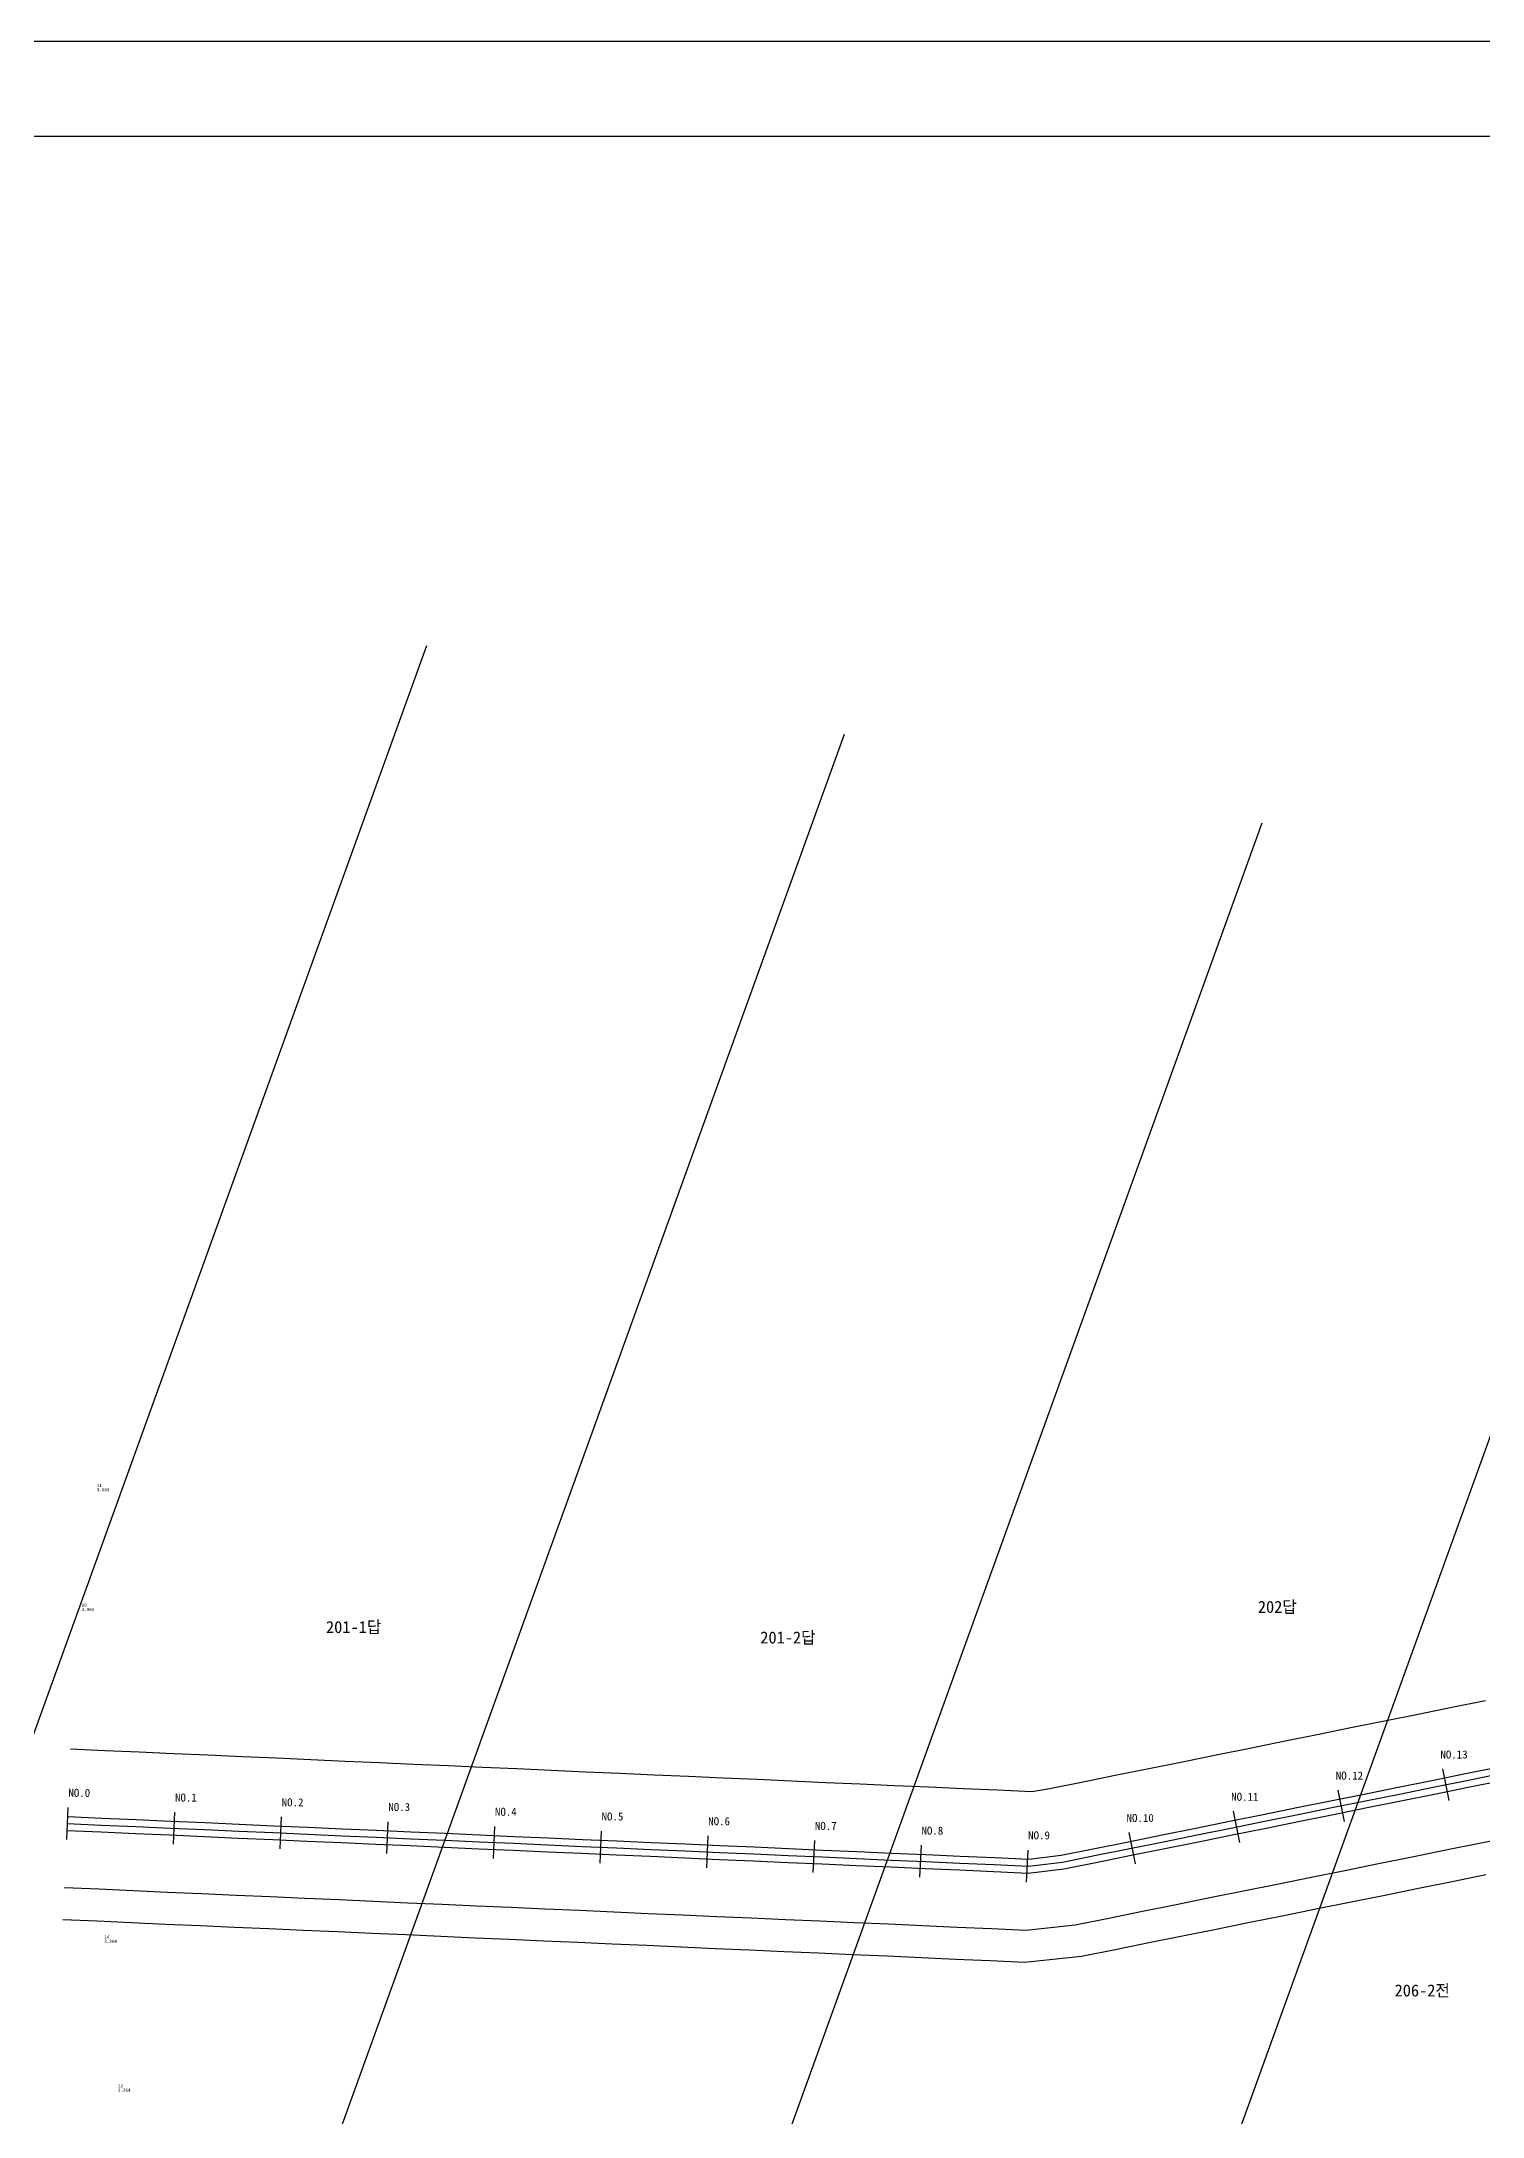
# Model space of a CAD drawing. Header units: millimetres. Extents: x 4840 to 5681, y 7740 to 8334.
# Drawn here: x 4995.2 to 5265.2, y 7945.1 to 8334 of the extents above; entities that cross this region are included whole.
import ezdxf

# ---------------------------------------------------------------- set-up
doc = ezdxf.new("R2010")
doc.units = ezdxf.units.MM
for name, color, linetype in [('CL', 1, 'Continuous'), ('FORM', 7, 'Continuous'), ('PointElev', 7, 'Continuous'), ('PointNum', 7, 'Continuous'), ('도로', 8, 'Continuous'), ('수로', 5, 'Continuous'), ('지번', 3, 'Continuous'), ('측점', 2, 'Continuous')]:
    doc.layers.add(name, color=color, linetype=linetype)

msp = doc.modelspace()

# ---------------------------------------------------------------- linework, layer by layer
at = {"layer": 'CL'}
msp.add_lwpolyline([(5000, 8000), (5006.43, 7999.71), (5012.87, 7999.43), (5019.3, 7999.14), (5025.73, 7998.86), (5032.17, 7998.57), (5038.6, 7998.29), (5045.03, 7998), (5051.46, 7997.72), (5057.9, 7997.43), (5064.33, 7997.15), (5070.76, 7996.86), (5077.2, 7996.58), (5083.63, 7996.29), (5090.06, 7996.01), (5096.5, 7995.72), (5102.93, 7995.44), (5109.36, 7995.15), (5115.8, 7994.87), (5122.23, 7994.58), (5128.66, 7994.3), (5135.09, 7994.01), (5141.53, 7993.73), (5147.96, 7993.44), (5154.39, 7993.16), (5160.83, 7992.87), (5167.26, 7992.59), (5173.69, 7992.3), (5180.13, 7992.02), (5186.48, 7992.76), (5192.79, 7994.04), (5199.1, 7995.32), (5205.41, 7996.59), (5211.73, 7997.87), (5218.04, 7999.14), (5224.35, 8000.42), (5230.66, 8001.7), (5236.97, 8002.97), (5243.28, 8004.25), (5249.6, 8005.52), (5255.91, 8006.8), (5262.22, 8008.08), (5268.53, 8009.35)], dxfattribs=at)
at = {"layer": 'FORM'}
for points in [[(4840, 7740), (5681, 7740), (5681, 8334), (4840, 8334)], [(4856.82, 7757.82), (5664.18, 7757.82), (5664.18, 8316.18), (4856.82, 8316.18)]]:
    msp.add_lwpolyline(points, close=True, dxfattribs=at)
at = {"layer": '도로'}
for points in [[(5000.62, 8013.99), (5007.05, 8013.7), (5013.49, 8013.42), (5019.92, 8013.13), (5026.35, 8012.85), (5032.79, 8012.56), (5039.22, 8012.28), (5045.65, 8011.99), (5052.08, 8011.71), (5058.52, 8011.42), (5064.95, 8011.14), (5071.38, 8010.85), (5077.82, 8010.56), (5084.25, 8010.28), (5090.68, 8009.99), (5097.12, 8009.71), (5103.55, 8009.42), (5109.98, 8009.14), (5116.41, 8008.85), (5122.85, 8008.57), (5129.28, 8008.28), (5135.71, 8008), (5142.15, 8007.71), (5148.58, 8007.43), (5155.01, 8007.14), (5161.45, 8006.86), (5167.88, 8006.57), (5174.31, 8006.29), (5180.75, 8006), (5183.7, 8006.49), (5190.02, 8007.76), (5196.33, 8009.04), (5202.64, 8010.31), (5208.95, 8011.59), (5215.26, 8012.87), (5221.57, 8014.14), (5227.89, 8015.42), (5234.2, 8016.69), (5240.51, 8017.97), (5246.82, 8019.25), (5253.13, 8020.52), (5259.44, 8021.8), (5265.76, 8023.07)], [(4999.47, 7988.01), (5005.9, 7987.73), (5012.33, 7987.44), (5018.77, 7987.16), (5025.2, 7986.87), (5031.63, 7986.59), (5038.07, 7986.3), (5044.5, 7986.02), (5050.93, 7985.73), (5057.37, 7985.45), (5063.8, 7985.16), (5070.23, 7984.88), (5076.67, 7984.59), (5083.1, 7984.31), (5089.53, 7984.02), (5095.96, 7983.74), (5102.4, 7983.45), (5108.83, 7983.16), (5115.26, 7982.88), (5121.7, 7982.59), (5128.13, 7982.31), (5134.56, 7982.02), (5141, 7981.74), (5147.43, 7981.45), (5153.86, 7981.17), (5160.3, 7980.88), (5166.73, 7980.6), (5173.16, 7980.31), (5179.59, 7980.03), (5188.86, 7981), (5195.17, 7982.28), (5201.48, 7983.55), (5207.79, 7984.83), (5214.1, 7986.11), (5220.41, 7987.38), (5226.73, 7988.66), (5233.04, 7989.93), (5239.35, 7991.21), (5245.66, 7992.49), (5251.97, 7993.76), (5258.28, 7995.04), (5264.6, 7996.31), (5270.91, 7997.59)], [(4999.2, 7982.02), (5005.64, 7981.73), (5012.07, 7981.45), (5018.5, 7981.16), (5024.94, 7980.88), (5031.37, 7980.59), (5037.8, 7980.31), (5044.23, 7980.02), (5050.67, 7979.74), (5057.1, 7979.45), (5063.53, 7979.17), (5069.97, 7978.88), (5076.4, 7978.6), (5082.83, 7978.31), (5089.27, 7978.03), (5095.7, 7977.74), (5102.13, 7977.46), (5108.57, 7977.17), (5115, 7976.89), (5121.43, 7976.6), (5127.86, 7976.32), (5134.3, 7976.03), (5140.73, 7975.75), (5147.16, 7975.46), (5153.6, 7975.17), (5160.03, 7974.89), (5166.46, 7974.6), (5172.9, 7974.32), (5179.33, 7974.03), (5190.05, 7975.12), (5196.36, 7976.4), (5202.67, 7977.67), (5208.98, 7978.95), (5215.29, 7980.22), (5221.6, 7981.5), (5227.92, 7982.78), (5234.23, 7984.05), (5240.54, 7985.33), (5246.85, 7986.6), (5253.16, 7987.88), (5259.47, 7989.16), (5265.79, 7990.43)]]:
    msp.add_lwpolyline(points, dxfattribs=at)
at = {"layer": '수로'}
for points in [[(4999.94, 7998.7), (5006.38, 7998.42), (5012.81, 7998.13), (5019.24, 7997.85), (5025.67, 7997.56), (5032.11, 7997.28), (5038.54, 7996.99), (5044.97, 7996.71), (5051.41, 7996.42), (5057.84, 7996.14), (5064.27, 7995.85), (5070.71, 7995.57), (5077.14, 7995.28), (5083.57, 7994.99), (5090.01, 7994.71), (5096.44, 7994.42), (5102.87, 7994.14), (5109.3, 7993.85), (5115.74, 7993.57), (5122.17, 7993.28), (5128.6, 7993), (5135.04, 7992.71), (5141.47, 7992.43), (5147.9, 7992.14), (5154.34, 7991.86), (5160.77, 7991.57), (5167.2, 7991.29), (5173.64, 7991), (5180.07, 7990.72), (5186.74, 7991.49), (5193.05, 7992.77), (5199.36, 7994.04), (5205.67, 7995.32), (5211.98, 7996.59), (5218.29, 7997.87), (5224.61, 7999.15), (5230.92, 8000.42), (5237.23, 8001.7), (5243.54, 8002.97), (5249.85, 8004.25), (5256.16, 8005.53), (5262.48, 8006.8), (5268.79, 8008.08)], [(5000.06, 8001.3), (5006.49, 8001.01), (5012.92, 8000.73), (5019.36, 8000.44), (5025.79, 8000.16), (5032.22, 7999.87), (5038.66, 7999.59), (5045.09, 7999.3), (5051.52, 7999.02), (5057.96, 7998.73), (5064.39, 7998.45), (5070.82, 7998.16), (5077.25, 7997.88), (5083.69, 7997.59), (5090.12, 7997.31), (5096.55, 7997.02), (5102.99, 7996.74), (5109.42, 7996.45), (5115.85, 7996.17), (5122.29, 7995.88), (5128.72, 7995.6), (5135.15, 7995.31), (5141.58, 7995.03), (5148.02, 7994.74), (5154.45, 7994.46), (5160.88, 7994.17), (5167.32, 7993.89), (5173.75, 7993.6), (5180.18, 7993.32), (5186.22, 7994.04), (5192.53, 7995.31), (5198.84, 7996.59), (5205.16, 7997.87), (5211.47, 7999.14), (5217.78, 8000.42), (5224.09, 8001.69), (5230.4, 8002.97), (5236.71, 8004.25), (5243.03, 8005.52), (5249.34, 8006.8), (5255.65, 8008.07), (5261.96, 8009.35), (5268.27, 8010.63)]]:
    msp.add_lwpolyline(points, dxfattribs=at)
at = {"layer": '지번'}
for p, q in [((4967.96, 7945.47), (5067.38, 8220.82)), ((5046.21, 7928.84), (5145.63, 8204.18)), ((5124.47, 7912.2), (5223.89, 8187.55)), ((5202.72, 7895.57), (5302.14, 8170.92))]:
    msp.add_line(p, q, dxfattribs=at)
at = {"layer": '측점'}
for p, q in [((5257.69, 8010.22), (5258.88, 8004.34)), ((5238.09, 8006.26), (5239.28, 8000.38)), ((5000.13, 8003), (4999.87, 7997)), ((5020.11, 8002.11), (5019.85, 7996.12)), ((5040.09, 8001.23), (5039.83, 7995.23)), ((5060.07, 8000.34), (5059.81, 7994.35)), ((5218.48, 8002.29), (5219.67, 7996.41)), ((5080.05, 7999.45), (5079.79, 7993.46)), ((5100.03, 7998.57), (5099.77, 7992.58)), ((5120.02, 7997.68), (5119.75, 7991.69)), ((5140, 7996.8), (5139.73, 7990.8)), ((5198.88, 7998.33), (5200.07, 7992.45)), ((5159.98, 7995.91), (5159.71, 7989.92)), ((5179.96, 7995.03), (5179.69, 7989.03))]:
    msp.add_line(p, q, dxfattribs=at)

# ---------------------------------------------------------------- texts
at = {"layer": 'PointElev'}
for s, p in [('3.084', (5005.55, 8062.27)), ('3.085', (5002.71, 8039.83)), ('3.364', (5006.94, 7977.63)), ('3.364', (5009.5, 7949.74))]:
    msp.add_text(s, height=0.6, dxfattribs=at).set_placement(p)
at = {"layer": 'PointNum'}
for s, p in [('11', (5005.55, 8063.07)), ('10', (5002.71, 8040.63)), ('14', (5006.94, 7978.43)), ('13', (5009.5, 7950.54))]:
    msp.add_text(s, height=0.6, dxfattribs=at).set_placement(p)
at = {"layer": '지번'}
for s, p in [('202답', (5223.08, 8039.48)), ('201-1답', (5048.48, 8035.7)), ('201-2답', (5129.85, 8033.74)), ('206-2전', (5248.7, 7967.59))]:
    msp.add_text(s, height=2.25, dxfattribs=at).set_placement(p)
at = {"layer": '측점'}
for s, p in [('NO.13', (5257.29, 8012.18)), ('NO.12', (5237.69, 8008.22)), ('NO.0', (5000.22, 8005)), ('NO.1', (5020.2, 8004.11)), ('NO.2', (5040.18, 8003.22)), ('NO.11', (5218.09, 8004.26)), ('NO.3', (5060.16, 8002.34)), ('NO.4', (5080.14, 8001.45)), ('NO.5', (5100.12, 8000.57)), ('NO.6', (5120.1, 7999.68)), ('NO.7', (5140.08, 7998.8)), ('NO.10', (5198.48, 8000.29)), ('NO.8', (5160.06, 7997.91)), ('NO.9', (5180.04, 7997.03))]:
    msp.add_text(s, height=1.5, dxfattribs=at).set_placement(p)

doc.saveas('drawing.dxf')
